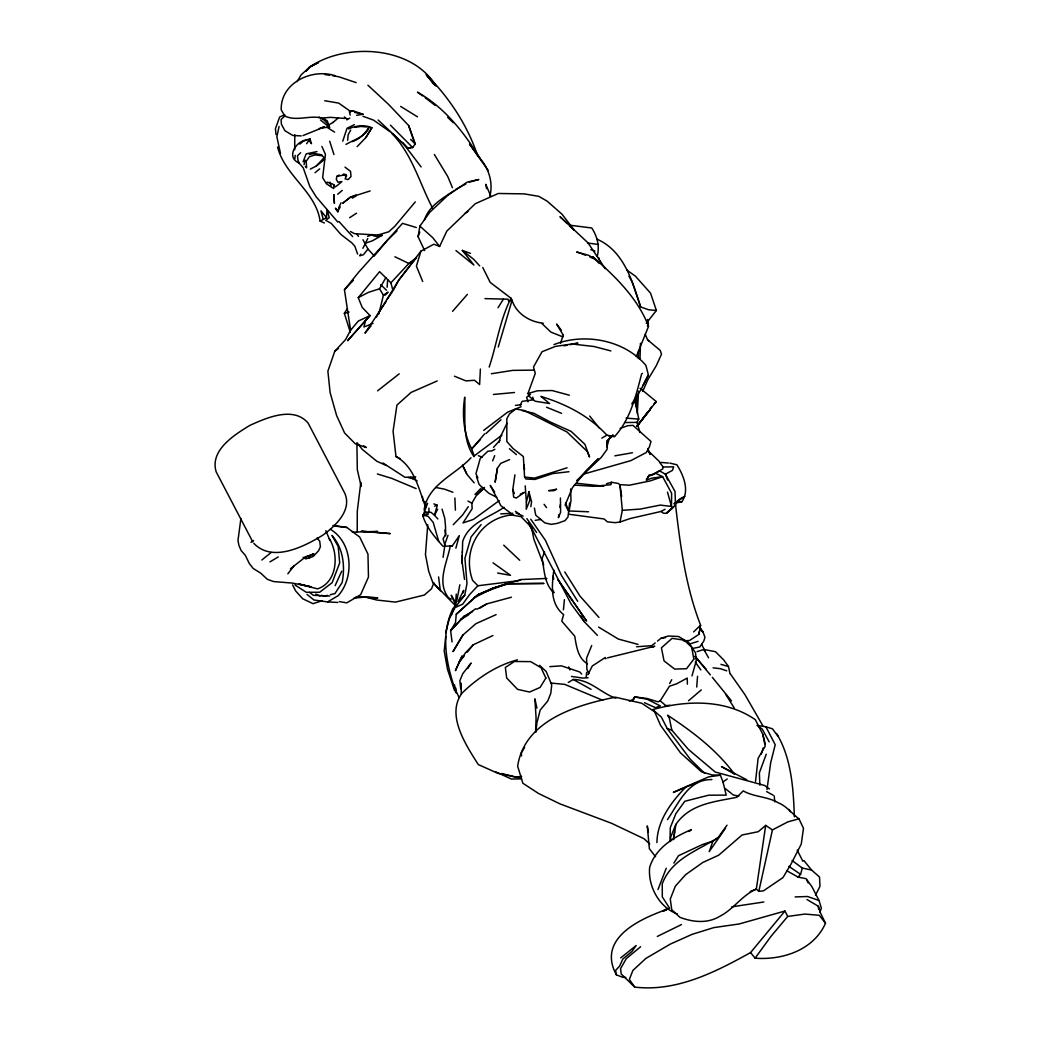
<?xml version="1.0" encoding="UTF-8"?>
<svg xmlns="http://www.w3.org/2000/svg" width="1040" height="1040" viewBox="0 0 1040 1040"><rect width="100%" height="100%" fill="white"/><g stroke="black" fill="none" stroke-linecap="round" stroke-linejoin="round"><path stroke-width="1.5" d="M294.697 149.773L294.775 134.719M357.201 532.22L357.292 511.16L360.802 482.456L361.361 485.407M568.828 514.241L604.11 518.96L607.36 521.859L615.082 522.652L619.983 522.041L622.336 510.315L640.419 509.067L660.231 505.089L671.489 506.441L671.632 493.285L662.636 476.658L655.642 473.304L648.518 476.333L646.425 480.025L651.885 478.153L662.636 476.658L650.234 480.909L629.226 485.225L619.918 484.627L618.098 483.405L611.403 482.274L606.489 483.717M670.02 841.62L670.293 827.671L675.857 813.657L684.801 801.281L708.526 795.21L726.219 795.119L723.086 782.236L720.408 775.242L712.088 774.93L701.454 771.797L680.459 752.817L660.621 725.478L654.641 711.815L641.758 703.248L615.303 697.19C576.433 704.99 524.459 720.46 517.66 766.207L522.86 783.237L538.512 793.468L559.91 803.842L611.65 823.329L644.046 838.747L649.753 844.025M526.383 502.151L526.227 509.249L529.802 500.409L528.892 491.621L526.383 502.151L525.213 485.862M461.955 563.381L462.28 551.811M462.267 555.425L462.085 561.613L464.516 579.462M462.358 552.331L462.67 541.502C468.767 522.691 489.359 517.491 504.036 507.351M640.003 359.177L640.458 343.252M535.6 732.277L536.081 717.795L534.885 698.854L536.926 708.084M636.727 395.603L636.259 406.874L638.781 419.081L636.974 422.37L639.99 432.51M638.3 358.553L638.651 350.506M480.389 369.083L479.622 384.553L474.526 380.263L465.959 380.913L454.441 376.194M534.404 508.027L535.717 515.164L544.778 522.847L551.109 524.355L557.388 523.38L565.019 520.637L567.97 517.023L569.634 502.931M637.299 413.53L638.56 391.131M277.589 146.952C284.466 175.435 316.004 191.659 320.112 221.117L326.534 217.737L327.015 209.586L329.264 217.672L326.872 219.44M387.114 287.222L387.66 279.656M461.097 683.371L461.305 693.914M455.39 605.878L456.287 594.074M696.722 687.037L697.541 676.286M553.839 570.18C551.785 585.702 549.952 603.811 563.628 614.627L561.756 621.14L574.73 636.168C576.446 646.217 577.785 658.19 587.483 663.832M546.858 578.435L521.144 579.553L493.402 588.003L477.802 594.802L456.261 614.237L455.507 622.635L450.632 630.63L452.049 641.914M347.659 140.283L348.14 134.836L350.688 130.078M569.855 225.212L591.76 227.981C597.298 236.444 599.859 246.441 597.207 256.334M294.853 158.86L295.191 155.35M563.42 609.791L564.408 599.677M445.718 636.519L444.21 651.027L447.512 669.331L454.649 690.781M683.371 640.861L689.533 640.51L699.01 634.296L699.309 631.475M586.17 677.053L586.677 672.295M755.521 781.495L758.121 758.29L765.206 746.174L762.84 734.396L755.326 719.719C725.465 699.01 686.413 700.141 652.704 709.618L661.388 717.158L667.225 728.559L690.313 759.278L704.743 773.422M656.916 842.595C657.241 820.599 671.476 801.684 686.27 786.578L708.656 776.867L720.408 775.242M535.847 732.004L536.9 722.956L540.202 710.034L547.768 700.973L550.797 693.303L551.72 684.892L546.208 671.528L539.591 665.327M334.204 184.86L333.684 188.591L326.638 183.898L327.158 182.13L332.826 184.08L335.179 186.927L337.727 185.133L341.9 181.558L337.922 182.234L336.323 179.296L336.843 176.358L339.157 174.993M766.974 789.607L770.666 762.801L775.216 744.705L765.882 726.765L757.029 725.439L762.268 729.131L769.171 741.871M520.26 494.182L524.368 492.362L516.321 498.056L513.656 497.133L512.798 489.567L514.93 474.812M673.634 839.631L675.857 824.408C690.131 803.686 714.402 801.866 736.775 797.29L743.223 790.894C754.091 797.108 767.13 796.354 777.985 802.633C786.604 806.078 791.817 813.514 798.967 818.818L803.478 828.282L801.268 844.09L790.894 864.331L782.964 877.591L763.477 890.838L758.823 891.319L756.314 889.135L765.7 825.396L772.447 829.92L787.774 821.899L798.967 818.818M443.079 557.336L444.925 544.778M558.857 514.722L558.415 517.66L560.612 512.226L560.43 498.017M559.962 507.39L560.404 504.465M530.829 506.662L531.583 501.891L528.892 491.621M427.739 524.732L425.464 554.593L428.701 571.285L432.705 582.322L455.975 606.216M497.445 468.13L495.17 481.949L497.445 468.13L500.708 463.398L509.522 459.615M673.322 839.28L674.57 831.805M424.619 250.575L418.054 236.639L419.887 226.135L429.819 212.238L447.889 195.247L467.207 182.117L478.829 179.491L469.365 182.156M699.01 634.296L700.596 625.196C685.555 586.495 680.199 545.025 675.441 504.036L675.103 503.178L673.842 503.698M566.085 506.48L568.971 511.576L570.986 500.669L570.635 488.956M459.836 584.792L457.093 599.326L451.269 615.238M445.64 632.801L449.371 618.683L454.974 607.555L464.724 595.296L466.986 583.648L464.919 558.285L471.068 536.978L481.13 524.602M279.084 126.451L276.874 136.864L280.501 153.452M611.403 482.274L610.883 484.718L593.463 486.317L574.34 485.082M240.903 518.544L237.965 540.605L238.94 545.428L241.137 550.589L245.258 555.217L249.288 563.459L253.136 568.425L260.728 573.157L267.397 579.345L273.676 581.568L292.526 583.102L310.973 586.807L298.909 583.934M772.447 829.92L758.823 891.319M461.357 685.841L460.694 688.792L459.862 680.654L462.8 673.634L471.068 663.026L467.779 668.577M338.13 210.782L337.844 212.056L335.374 208.182L338.13 210.782L340.21 206.986M304.057 164.632L305.123 160.225M378.82 313.989L383.422 295.139L388.037 292.175L385.008 295.217M489.892 196.079C493.337 182.988 488.826 168.376 479.986 158.314C464.009 132.288 444.47 107.38 417.443 92.17L422.63 95.888M499.148 442.221L500.604 436.384L507 423.306M569.907 226.031L574.301 230.178L562.081 214.292L547.105 201.11L538.798 196.365L524.355 193.882L498.303 193.479L475.306 203.697L446.823 231.088L439.595 246.467L433.888 244.192L420.901 251.16L398.697 280.215L393.029 290.875L390.897 282.802L379.587 271.661L358.241 297.661L362.245 307.463L370.058 315.614L365.599 320.385L363.935 326.976L373.087 323.362M668.408 463.034L659.529 462.332L663.208 467.012L662.714 468.936L652.795 474.526L650.39 474.734M462.982 592.982L463.697 590.33L457.977 601.705L464.724 595.296M424.099 509.951C428.012 484.133 455.247 474.981 471.003 457.73M455.858 548.223L459.316 535.574L452.283 545.961L442.975 546.247C434.681 537.004 426.192 527.215 422.591 515.099L428.116 516.295L433.212 522.431L438.737 541.437M787.046 870.883L798.044 877.084L800.579 874.328L802.308 868.036L792.09 860.548M489.19 367.068C496.756 344.292 500.032 319.514 510.991 298.22L490.23 282.438L482.768 267.553M420.901 251.16L416.403 266.149L422.695 281.489M761.319 754.091L763.152 748.007M498.264 347.022L512.07 300.3L510.991 298.22M342.745 141.193L347.022 128.271L354.367 124.657M560.508 343.408L563.355 334.789M422.864 515.918L425.737 512.2L428.389 513.942L422.864 515.918L427.596 503.269M365.599 320.385L347.594 340.717L370.058 315.614L358.293 321.061L350.597 330.239L345.657 339.495L334.789 351.26L327.886 371.124L330.109 392.522L336.609 415.532L344.578 432.978L355.251 443.755L366.366 447.551L363.636 445.861M642.46 373.36L641.654 373.906C635.804 395.902 630.474 419.458 614.523 436.579L606.892 435.149C589.16 415.883 565.708 403.962 540.917 396.409L549.588 403.533L535.236 401.232L529.62 396.76L527.943 393.523L535.262 373.386L533.52 366.964L542.022 351.741L555.399 346.411L577.941 343.161L570.141 344.643M447.98 535.366L444.691 544.648L443.079 538.772L445.653 534.456L445.51 526.227L444.821 518.492L442.065 509.145M657.982 889.538L666.25 868.257M453.089 608.296C439.738 635.323 446.797 665.717 456.183 692.731L455.741 688.051M669.682 908.31L662.311 896.909L662.246 883.844C671.801 858.234 698.893 850.265 719.537 836.732L712.972 841.087L709.189 851.656L725.543 828.126M766.259 754.195L759.369 772.811L759.837 785.187M691.99 675.909L696.241 660.79L695.513 652.795L688.688 642.538L678.548 636.493L668.317 636.025L661.011 638.287L657.527 641.056M544.57 551.889L542.113 558.402C544.31 570.245 544.375 583.869 553.696 592.709M418.054 236.639L419.796 232.115M424.424 220.064C428.61 206.297 442.403 198.406 453.843 190.814M819.91 912.028L821.366 908.258L819.039 900.51L811.967 886.782L806.104 878.709L798.044 877.084M303.095 161.811L306.189 153.855L316.94 151.606M492.648 460.863L494.689 455.676M647.439 326.183L648.349 323.856L647.517 319.501M591.708 645.502L586.56 658.242L586.911 669.37L588.9 673.569M433.901 582.881L431.509 588.783L424.333 595.062L395.473 602.108L376.831 600.041L365.248 597.038L353.951 598.156M636.272 356.616L648.57 326.339C637.741 298.116 614.926 276.094 592.605 256.633L599.248 263.445M675.857 824.408L670.462 837.655L671.476 840.645M306.631 143.702L309.933 138.788L303.082 141.336L299.819 144.118M565.058 505.258L572.351 487.838L585.624 471.419L598.273 458.835L576.862 480.636L601.497 457.132L607.191 449.15L606.996 441.181L613.028 434.889M642.668 391.43L647.803 379.769L656.292 365.664L661.492 354.224L660.257 350.428L647.569 339.82L645.281 334.373M335.127 585.663L341.718 571.181M362.882 248.3L367.757 238.511M338.585 207.987L341.068 202.826M587.912 674.726L592.28 665.99L605.306 657.501M553.969 344.617C584.519 332.475 624.468 339.963 645.918 365.404L648.388 374.92L640.952 389.688L631.748 403.923M520.312 404.963L522.158 401.336L533.39 399.802L532.74 397.228M642.993 385.385L648.388 374.92M437.606 509.262L434.499 515.242L437.853 518.947M376.467 316.966L377.819 314.418M646.425 480.025L649.181 474.838M675.103 503.178L681.876 501.761C689.793 490.451 683.462 475.228 676.897 464.789L669.825 463.099M357.149 146.653L365.846 137.54L371.891 127.738C364.325 124.475 355.901 125.541 348.569 128.934M669.669 683.527L671.736 679.718M360.737 254.085L359.788 255.814L363.402 254.735L367.965 249.106L362.96 239.72M358.241 297.661L368.563 292.292L379.509 288.808L385.892 277.524M499.213 500.63L473.434 519.415L463.008 522.925L472.147 508.703L471.861 503.204L476.593 495.105L484.354 487.409M716.937 839.189L727.012 825.188M524.628 747.357L521.365 752.869L521.547 755.989M462.839 635.089L453.063 651.508L462.839 635.089L475.878 623.688L496.119 614.614M297.037 81.653L301.132 74.828L309.868 66.989L318.5 62.478L309.387 67.223L306.228 70.759M378.495 313.131L398.697 280.215L416.533 257.582L408.876 263.471L390.897 282.802M365.846 137.54L371.891 127.738M632.216 700.531L634.686 696.904L647.023 698.516L658.099 701.844L660.205 700.843L669.448 686.231L676.806 683.722L687.258 678.08L687.362 684.164M806.962 899.509L818.389 906.295L820.326 912.652L825.5 923.247C813.761 950.001 782.574 960.349 755.092 958.178L750.555 952.575L784.953 911.04L787.709 916.448L770.952 936.416L755.092 958.178M498.017 307.736L503.438 299.104L507.962 299.195L508.69 301.262L512.07 300.3C516.282 313.625 529.75 321.958 543.218 323.193M673.868 863.096L678.522 855.712L702.247 844.61L712.972 841.087M667.485 819.611C678.704 803.218 688.324 779.038 711.906 779.584M350.311 332.28L344.357 313.3L347.334 308.659M386.022 301.574L364.988 333.151L371.059 325.806M468.273 506.675L462.579 515.034L453.258 524.68M387.218 299.286L392.197 292.071M378.131 120.029L408.317 148.33L412.659 147.55L415.259 143.91L408.642 125.528L388.596 104.416L367.913 85.215M815.503 895.232L819.949 886.392L819.546 877.045L811.629 870.077L803.842 860.483M640.016 388.193L656.253 401.57L637 426.088M636.779 426.465L647.933 411.684M638.027 424.892L650.078 409.669L637.247 425.919M287.846 573.859L293.722 566.189L304.954 557.349L313.768 554.034L311.22 554.775M649.909 409.123L651.885 406.549M646.282 323.297L656.383 310.492L650.572 293.189L635.453 276.211L626.691 269.945M350.597 330.239L344.448 289.796L353.444 280.176M344.448 289.796L358.657 272.194L402.532 223.353L416.312 227.513M302.952 135.603L321.074 128.271L326.937 127.257L328.835 124.93L333.346 122.187M464.282 655.837L459.29 661.973L455.442 670.696L462.124 655.98L459.29 661.973L465.452 652.821L473.278 644.774L492.921 635.544M467.285 652.145L473.278 644.774M415.272 201.929L394.719 226.395L388.83 231.738L377.962 235.014L354.614 233.714L350.441 231.517M374.387 255.827L387.517 240.149L397.02 230.906M484.679 433.836L471.692 448.929L474.305 456.339M452.569 311.324L467.376 294.372M653.718 404.352L656.253 401.57M693.615 631.891L700.596 625.196M493.48 447.356L499.824 440.492M305.942 71.227L309.387 67.223C345.241 42.341 412.074 45.526 436.111 86.216M480.493 439.439L471.692 448.929C463.411 432.913 462.033 414.791 464.698 397.163C465.595 417.287 461.799 438.919 473.967 456.651M345.956 144.443C353.6 139.789 363.662 137.527 368.784 128.583L368.836 126.724C365.807 133.692 359.515 138.814 352.586 141.648M464.152 616.187L450.632 630.63L464.152 616.187L472.641 611.572M346.84 119.886L349.791 118.066M521.144 579.553L518.492 580.684L477.906 585.754L469.664 594.516L462.657 604.214L454.974 607.555M664.781 910.754L666.952 908.492M612.599 435.37L606.996 441.181L606.918 446.849L609.141 438.88L612.612 436.111M474.968 494.468L481.039 488.254M300.651 152.724L297.466 155.831L297.921 159.991L299.039 162.981L303.251 167.843L309.842 186.628L316.147 196.794L337.857 222.131M310.31 169.117L316.303 166.01L324.558 159.406M316.303 166.01L324.103 157.677L322.309 155.792L314.912 154.921L309.361 156.767L306.202 161.252L306.605 167.804L305.305 166.465M476.593 495.105L484.471 487.812M486.005 433.511L500.994 419.731M652.795 474.526L659.75 470.977L665.405 474.201L675.012 491.465L675.519 505.102L666.289 513.305L663.546 513.266L660.959 511.485L630.214 518.518L619.983 522.041M456.261 614.237L477.802 594.802L505.44 584.207L492.466 588.406L508.56 583.739L543.738 583.44L508.56 583.739M675.519 505.102L666.289 513.305L672.568 508.144M520.13 777.712L521.521 776.477L515.944 777.036L501.657 773.513M674.947 503.23L679.744 499.018L684.788 496.327L676.364 502.268M689.247 831.493L691.418 829.621C673.907 836.914 655.629 848.068 649.688 867.191C647.647 886.041 659.295 907.634 677.482 914.03M332.813 122.629L338.247 117.988L345.189 118.443M337.688 194.272L342.238 190.398M688.532 700.765L701.311 689.884M765.7 825.396L758.251 831.688L742.04 835.003L718.692 855.192L702.78 862.485L685.568 874.718L675.337 886.197L670.267 899.119L671.788 909.805L679.991 917.358C692.913 922.22 707.447 923.793 719.745 916.331C733.616 909.285 742.053 895.219 756.314 889.135L750.256 891.488M640.601 946.738L626.249 958.672L620.555 968.682L621.192 973.934L634.686 987.09C676.338 992.082 715.247 972.166 750.555 952.575M315.055 172.692L319.67 168.87M261.833 560.014L271.141 552.526M290.368 568.88L293.722 566.189M620.646 957.931L636.181 945.516L631.917 951.522L622.843 959.01L619.606 966.108L615.628 970.411L616.382 974.857L622.726 977.301L625.82 977.418M655.2 642.902L651.716 645.671L636.584 646.763M377.585 390.845L399.217 373.841M473.772 456.209L501.904 435.175M334.789 351.26L338.52 348.413M483.704 430.365L507.702 412.113L521.105 406.731M530.465 394.342L526.591 397.267L528.034 401.843M475.865 608.621L460.447 619.697L468.767 614.705M722.943 782.054L727.22 778.986M345.644 176.423L346.515 175.825L343.876 174.135M250.952 542.308L253.526 540.488M434.72 506.272L436.904 504.751M349.661 217.711L356.525 213.187M320.45 119.964L329.732 127.556L327.236 120.861C314.938 112.073 298.493 122.707 284.752 115.999L281.073 119.522L281.411 124.241L284.908 130.702L292.877 135.499L301.197 135.902M465.192 213.226L467.948 211.51M568.243 682.513L573.248 679.484C589.901 679.445 601.107 693.238 615.797 698.204M352.378 198.133L356.161 195.871M479.856 608.049L486.798 603.889L511.446 597.22M269.958 561.886L278.265 556.92M601.874 438.126L606.892 435.149M413.972 260.442L408.876 263.471L394.927 256.763M307.008 594.373L313.911 599.989L327.6 601.913L338.247 595.621C354.744 577.07 352.495 542.412 330.33 529.256M377.962 235.014L382.096 235.339L372.268 240.864L365.196 243.23M476.892 609.271L486.798 603.889M455.416 189.605L462.15 185.978M660.959 511.485L665.08 509.275M463.359 185.341L465.751 184.067M667.797 908.44L662.324 911.313L666.718 909.558M494.832 449.293L491.725 450.905L487.838 451.23L480.22 458.536L475.956 473.72L477.893 477.854M657.319 936.442L681.499 924.56M284.752 114.673L279.669 116.987L275.431 128.7L276.016 134.524M309.192 556.101L313.768 554.034L305.071 556.946M321.074 128.271L323.635 127.114M686.27 786.578L673.361 792.389L697.047 782.548M306.696 139.867C295.841 141.076 285.675 157.456 299.039 162.981M437.19 380.952L411.112 392.418L396.929 405.08L393.081 431.197L395.98 456.534C414.713 467.012 418.587 488.969 425.75 507.325M356.07 194.987L350.298 197.288L342.94 203.06L350.298 197.288L370.136 190.944M350.194 115.076L349.479 111.787L352.911 110.747L362.973 114.244L356.629 115.297M667.888 909.051C640.471 918.58 596.505 938.158 616.382 974.857M652.21 647.231L654.758 646.243L607.477 657.878M308.984 557.999L313.248 556.413L318.578 550.719L320.385 546.858L319.748 541.281L317.096 538.057M629.291 701.051L633.815 699.374L634.686 696.904L647.218 699.244L660.335 705.952L655.421 707.655L644.501 702.715M408.317 148.33L411.359 147.212M513.539 514.761C480.35 517.166 461.5 550.069 472.615 580.398L477.906 585.754M319.241 128.57L324.337 126.737M620.139 428.441L627.744 425.711L632.97 425.36L650.988 441.454L649.35 446.992L646.23 452.556L630.799 460.642L583.505 474.123M310.336 557.284L305.812 558.909L303.121 557.323M367.549 236.327L372.736 234.624M322.075 600.73L313.053 603.668L302.718 598.767L295.62 590.915L292.578 584.87M567.06 467.805L534.547 478.101L524.576 477.1L523.341 456.56L513.019 448.474L506.831 441.519L506.818 418.743L509.392 414.011L515.671 408.993L524.342 410.527L566.995 431.977L587.249 451.477L589.537 457.002L584.922 444.314L571.129 431.392L550.173 421.954L533.871 413.296L521.989 410.566M690.677 643.682L698.074 641.355M697.047 651.599L703.859 649.467L715.494 651.69L723.697 659.906L728.468 666.536L730.015 673.803M349.479 111.787L352.911 110.747M527.943 393.523L537.394 390.793L552.058 390.533L569.348 395.2M784.953 911.04L739.206 923.962L713.83 927.602L692.237 934.297L670.306 944.099L645.853 958.438L632.905 970.411L629.356 979.433L634.686 987.09M344.357 313.3L349.076 312.078M605.397 658.697L606.06 658.528M521.521 776.477L517.465 777.517L497.718 773.253L478.257 764.53C466.089 745.277 445.588 714.714 462.189 692.952C477.451 678.028 496.6 665.392 517.387 659.854M327.405 595.374L324.415 596.076L321.542 595.413M330.395 594.672L334.893 593.632L342.16 582.543C345.254 566.137 343.317 548.405 331.968 535.405L338.208 546.507L339.69 562.926L332.15 582.647L319.683 592.241L306.202 592.267L295.009 584.961M309.348 154.518L314.067 153.439L321.763 154.817M382.096 235.339L376.779 236.574L373.022 235.651M374.426 532.077L377.481 531.388L352.248 532.155M691.964 648.557L699.751 647.01L703.781 641.082L704.964 637.416L703.261 632.593L699.751 627.237M563.914 345.813L567.021 345.228M336.843 176.358L346.138 174.629L343.226 174.46M614.887 455.832L632.489 452.751M354.822 127.4L360.763 126.451L366.717 126.958M535.184 520.351L540.969 519.428M491.335 373.75L512.733 370.37L533.793 370.136M661.011 638.287L665.6 637.572M731.731 906.854L763.854 901.992M787.709 916.448L804.947 914.056L819.247 915.304L825.5 923.247M515.437 405.418L521.261 404.664M568.997 471.705L552.617 473.59L535.002 479.427L525.967 479.024L524.576 477.1M493.441 394.472L514.462 392.509M382.811 462.969L405.067 477.321L415.727 476.918M322.803 118.014L330.616 117.338L338.247 117.988M665.288 705.679L669.916 705.302M588.12 677.729L582.868 678.08L571.441 676.442M678.678 501.982L681.876 501.761M549.822 666.627L561.509 665.873L579.722 671.97L581.685 674.063M500.747 513.877L512.785 513.253M795.132 896.935L807.508 896.506L819.039 900.51M521.625 778.843L511.394 779.038L495.859 771.914M663.208 467.012L673.647 466.83L672.477 470.34L665.405 474.201L667.641 480.038M624.598 422.552L636.974 422.37M425.737 512.2L431.015 512.356L434.499 515.242L437.255 505.414L433.927 503.867M309.582 592.449L313.456 595.335L329.719 596.037M484.978 298.61L503.438 299.104M569.231 510.978L588.549 511.784M356.083 596.83L377.793 597.831L365.248 597.038M327.6 601.913L337.805 602.446M603.863 486.2L576.355 483.236M626.08 418.132L638.781 419.081M656.383 310.492L648.752 309.79L640.653 306.995C632.437 281.372 623.974 250.9 596.947 239.161M551.057 683.072L564.733 684.372L602.784 700.31M575.432 344.396L593.84 346.476L610.883 350.922M713.089 667.849L720.421 668.681L726.713 670.839M334.854 526.084L346.853 527.462L359.697 537.043L367.965 554.151L368.472 577.031L360.633 594.698L346.788 602.862L339.287 601.601M587.834 243.061L598.494 244.465M334.815 75.595C311.506 68.237 280.358 83.07 281.216 109.824L284.752 115.999M608.465 435.734L614.523 436.579M332.904 525.434L346.853 527.462M452.283 545.961L450.346 545.675C447.2 562.705 436.267 582.166 448.617 597.883L451.269 599.079M325.065 74.568L329.602 75.283M332.631 75.764L338.676 76.726L356.187 82.628M324.74 100.724L338.663 103.103L350.779 111.592M497.64 573.053L510.497 575.315L493.012 562.822M510.419 514.787L521.105 516.698L530.595 526.461L571.22 604.162L584.363 621.803L597.428 635.375M435.552 487.448L444.47 489.151L452.907 492.258M738.842 796.068L733.33 795.015L725.205 788.541M802.308 868.036L811.629 870.077M354.627 112.372L362.973 114.244M343.421 175.058L346.515 175.825L345.072 178.841L348.114 179.621L351.026 176.527L350.519 171.34L345.007 167.141M408.005 477.49L412.672 478.634M638.014 644.397L618.358 639.067L598.585 627.094M720.954 664.339L728.468 666.536M298.948 584.038L317.525 588.874C337.441 582.27 339.131 554.294 329.264 538.603M377.338 473.954L391.729 478.374L416.13 488.605M765.882 726.765L772.447 728.819L778.024 736.294M579.735 253.006L576.706 252.018L588.575 255.294L595.738 259.415L589.94 257.049M667.225 728.559L671.827 730.158L688.428 749.437L715.234 772.031L764.725 785.512L769.457 788.97M455.962 250.562L473.889 265.031L462.345 250.419L470.47 253.331M362.895 116.259L373.516 120.12L390 131.69M590.824 249.626L594.906 251.108M478.348 455.676L482.157 457.158M562.926 336.895L550.914 332.124L541.97 323.557M581.256 253.513L585.598 255.281M546.546 407.225L561.522 413.335M496.704 497.237L488.774 493.246L479.089 484.445L476.45 476.502M320.112 221.117L324.35 222.989M386.334 465.504L376.896 461.305L362.31 449.423L357.396 443.248M315.809 594.061L320.138 595.985M516.035 512.928L523.133 516.113M395.98 456.534L400.27 458.731M410.319 477.425L417.157 480.948M746.837 779.831L721.435 766.532L734.526 773.994M334.594 132.132L326.937 127.257M467.961 501.059L471.861 503.204M766.662 791.622L773.123 795.171M573.248 679.484L591.071 689.377M325.676 220.311L331.292 223.444L341.029 234.572L351.845 242.892L354.835 246.194L357.604 254.059M319.059 117.052L323.778 119.808L328.835 124.93M400.634 106.418L417.482 116.831M788.866 866.333L800.579 874.328M515.333 511.251L519.415 514.072M425.23 97.747L435.279 105.469M510.198 512.733L500.968 505.856L490.23 485.381L494.663 492.115M344.37 116.948L347.399 119.301M462.345 250.419L473.512 259.155L479.687 265.889M509.418 448.734L516.425 454.597M647.569 339.82L648.934 340.977M660.205 700.843L666.211 705.991M419.887 226.135L432.809 237.731L439.595 246.467M392.431 133.692L398.307 139.165M400.66 141.349L405.353 145.73M566.605 222.911L560.001 216.684L588.484 243.295M503.724 545.168L519.727 560.274M412.659 147.55L390.416 125.164M447.668 117.325L453.297 122.72M659.165 461.344L647.699 450.385L650.273 454.415L647.79 448.526M380.718 284.713L386.529 290.264M410.657 139.438L415.259 143.91M253.851 543.374C272.454 562.965 304.356 546.507 322.829 535.158C335.166 526.227 352.365 510.302 344.76 493.168L308.139 423.124C293.592 405.795 266.318 417.911 249.821 425.412C234.455 434.772 209.469 450.346 216.203 471.926L252.824 541.97M367.965 249.106L374.179 255.775M338.91 221.481L352.651 236.626M432.705 582.322L439.088 589.42M598.949 617.461L579.93 596.024L564.785 571.961M695.006 656.331L706.29 669.435M474.162 482.846L467.194 474.721L462.501 465.127L466.505 473.538M695.045 656.474L710.32 674.869M712.335 677.352L731.458 700.869M326.534 217.737L320.931 210.808L323.219 219.297M589.68 416.039L599.612 428.415M734.396 774.033C716.664 749.892 692.341 731.562 667.55 715.169L669.344 718.185L671.827 730.158M392.249 133.848C412.477 154.882 419.341 182.936 432.536 208.013M309.153 140.686L311.493 143.689L309.933 138.788M655.564 856.7L649.363 848.705L647.27 825.916L648.388 832.234M561.353 330.239L556.608 324.051L562.861 334.555M402.506 142.493L421.096 166.907M433.836 84.266L426.166 74.568L435.214 85.254L427.167 75.465C449.397 97.955 467.272 124.995 477.399 155.038M699.777 627.939L703.261 632.593L699.517 627.562M356.603 233.831L358.501 236.366M544.076 504.322L546.546 507.624M469.573 144.248L488.254 170.534M469.586 144.118L479.986 158.314M526.864 518.648L536.614 532.467M730.509 674.102L744.965 694.681L762.775 725.634M695.279 662.064L700.83 669.942M530.751 519.194L545.441 540.384L561.379 575.302L577.707 601.315M588.237 243.178L605.241 268.658M552.253 589.693L553.995 592.41M776.581 733.512C791.479 758.108 793.403 788.723 794.365 816.868M725.582 694.122L734.318 708.136M379.509 288.808L383.422 295.139M326.261 183.534L322.647 177.671L325.429 154.362L321.867 146.419M434.356 154.492L447.785 176.605L452.439 187.707M580.593 615.576L584.363 621.803M455.065 601.744L451.217 595.244L455.78 604.955M628.901 276.224L632.047 281.606L640.653 306.995M703.859 649.467L708.552 657.8M789.087 809.497L790.322 811.772M797.173 850.07L802.867 861.237M806.806 880.1L808.21 882.895M701.662 644.384L705.055 651.157M528.489 522.938L533.26 532.558M456.378 691.782L459.108 697.515M490.659 195.845L485.758 184.288L486.551 188.604M325.832 530.686L329.953 540.436M568.659 666.952L569.894 669.916M565.513 502.918L568.971 511.576M408.642 125.528L414.622 143.182M512.798 489.567L514.332 493.532M543.673 564.902L533.845 539.201L531.479 526.76M329.693 141.219L333.957 154.557M329.875 182.156L331.006 185.731M598.65 257.543L599.976 262.197M667.498 492.128L671.489 506.441M762.84 734.396L765.206 743.847M424.658 501.293L425.776 505.817M634.738 400.634L636.259 406.874L634.829 399.061M361.179 486.46L357.305 469.677L356.889 442.832M454.493 684.879L456.183 692.731M553.15 575.939L553.696 579.111M621.673 496.431L619.918 484.627L622.336 510.315M523.887 464.724L524.576 469.482M422.396 496.379L422.942 500.695M438.581 576.94L440.336 590.837M444.99 529.971L445.666 535.743M774.215 795.925L774.774 801.905M818.389 906.295L818.571 909.051M454.896 498.017L455.403 510.159M461.214 683.501L461.24 686.478M428.922 508.118L428.935 512.2M545.857 678.093L540.072 687.453L529.542 692.055L517.569 689.351L506.688 678.002L505.349 667.459L514.449 661.479L530.634 661.622L541.034 667.719L545.857 678.093M693.836 659.1L686.53 668.72L674.622 669.084L664.04 660.868L661.414 647.842L672.087 638.339L684.138 640.133L691.691 647.231L693.836 659.1M478.985 594.347L474.019 597.844L493.402 588.003L478.985 594.347M556.478 489.268L553.618 490.724L548.665 490.672L556.478 489.268M374.504 532.207L361.387 531.232L390.26 533.611L374.504 532.207M571.428 599.04L558.012 579.774L586.586 621.01L571.428 599.04M334.399 203.229L333.892 194.805L334.399 203.229"/></g></svg>
